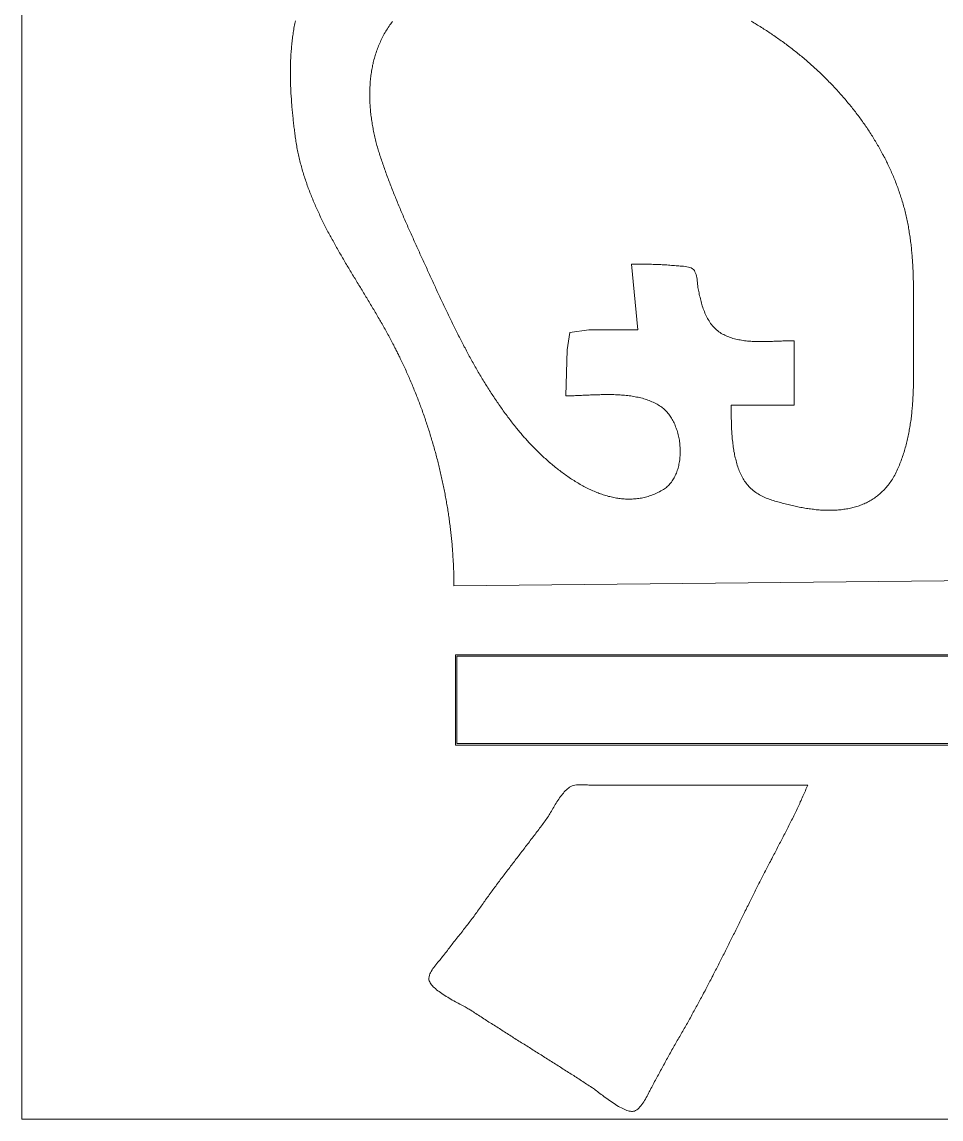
# Model space of a CAD drawing. Header units: inches. Extents: x 5.7 to 37.7, y 3.3 to 21.3.
# Drawn here: x 25.448 to 26.489, y 15.652 to 16.895 of the extents above; entities that cross this region are included whole.
import ezdxf

# ---------------------------------------------------------------- set-up
doc = ezdxf.new("R2010")
doc.units = ezdxf.units.IN
doc.header["$MEASUREMENT"] = 0
doc.layers.add('LASER MAGENTA', color=6, linetype='Continuous', lineweight=0, true_color=0xff00ff)

msp = doc.modelspace()

# ---------------------------------------------------------------- linework, layer by layer
at = {"layer": 'LASER MAGENTA'}
for points in [[(25.4478, 17.1724), (25.4478, 15.6523), (27.5301, 15.6523), (27.5301, 17.417)], [(25.7576, 16.8961), (25.7572, 16.8945), (25.7569, 16.8928), (25.7566, 16.8911), (25.7563, 16.8894), (25.756, 16.8877), (25.7557, 16.8861), (25.7554, 16.8844), (25.7551, 16.8827), (25.7549, 16.881), (25.7546, 16.8793), (25.7544, 16.8776), (25.7542, 16.8758), (25.754, 16.8741), (25.7538, 16.8724), (25.7536, 16.8707), (25.7534, 16.869), (25.7533, 16.8672), (25.7531, 16.8655), (25.753, 16.8638), (25.7528, 16.8621), (25.7527, 16.8603), (25.7526, 16.8586), (25.7525, 16.8569), (25.7524, 16.8551), (25.7523, 16.8534), (25.7522, 16.8516), (25.7522, 16.8499), (25.7521, 16.8482), (25.7521, 16.8464), (25.752, 16.8447), (25.752, 16.8429), (25.752, 16.8412), (25.752, 16.8394), (25.752, 16.8377), (25.752, 16.836), (25.752, 16.8342), (25.752, 16.8325), (25.752, 16.8307), (25.752, 16.829), (25.7521, 16.8272), (25.7521, 16.8255), (25.7522, 16.8238), (25.7522, 16.822), (25.7523, 16.8203), (25.7524, 16.8186), (25.7525, 16.8168), (25.7526, 16.8151), (25.7526, 16.8134), (25.7527, 16.8116), (25.7528, 16.8099), (25.753, 16.8082), (25.7531, 16.8065), (25.7532, 16.8048), (25.7533, 16.803), (25.7535, 16.8013), (25.7536, 16.7996), (25.7537, 16.7979), (25.7539, 16.7962), (25.754, 16.7945), (25.7542, 16.7928), (25.7543, 16.7911), (25.7545, 16.7894), (25.7547, 16.7878), (25.7549, 16.7861), (25.755, 16.7844), (25.7552, 16.7827), (25.7554, 16.7811), (25.7556, 16.7794), (25.7558, 16.7778), (25.756, 16.7761), (25.7562, 16.7745), (25.7564, 16.7728), (25.7566, 16.7712), (25.7568, 16.7696), (25.757, 16.7679), (25.7572, 16.7663), (25.7574, 16.7646), (25.7577, 16.7628), (25.7579, 16.7611), (25.7582, 16.7594), (25.7585, 16.7577), (25.7588, 16.7559), (25.7591, 16.7542), (25.7594, 16.7525), (25.7597, 16.7508), (25.76, 16.7491), (25.7604, 16.7474), (25.7607, 16.7457), (25.7611, 16.7441), (25.7615, 16.7424), (25.7619, 16.7407), (25.7623, 16.739), (25.7627, 16.7374), (25.7631, 16.7357), (25.7635, 16.734), (25.764, 16.7324), (25.7644, 16.7307), (25.7649, 16.7291), (25.7653, 16.7275), (25.7658, 16.7258), (25.7663, 16.7242), (25.7668, 16.7226), (25.7673, 16.7209), (25.7678, 16.7193), (25.7683, 16.7177), (25.7689, 16.7161), (25.7694, 16.7145), (25.77, 16.7129), (25.7705, 16.7113), (25.7711, 16.7097), (25.7717, 16.7081), (25.7722, 16.7065), (25.7728, 16.7049), (25.7734, 16.7033), (25.774, 16.7017), (25.7746, 16.7002), (25.7753, 16.6986), (25.7759, 16.697), (25.7765, 16.6955), (25.7772, 16.6939), (25.7778, 16.6923), (25.7785, 16.6908), (25.7792, 16.6892), (25.7798, 16.6877), (25.7805, 16.6861), (25.7812, 16.6846), (25.7819, 16.683), (25.7826, 16.6815), (25.7833, 16.68), (25.784, 16.6784), (25.7847, 16.6769), (25.7854, 16.6754), (25.7862, 16.6738), (25.7869, 16.6723), (25.7876, 16.6708), (25.7884, 16.6693), (25.7891, 16.6678), (25.7899, 16.6662), (25.7906, 16.6647), (25.7914, 16.6632), (25.7922, 16.6617), (25.793, 16.6602), (25.7937, 16.6587), (25.7945, 16.6572), (25.7953, 16.6557), (25.7961, 16.6542), (25.7969, 16.6527), (25.7977, 16.6512), (25.7985, 16.6497), (25.7993, 16.6482), (25.8002, 16.6468), (25.801, 16.6453), (25.8018, 16.6438), (25.8026, 16.6423), (25.8035, 16.6408), (25.8043, 16.6393), (25.8051, 16.6379), (25.806, 16.6364), (25.8068, 16.6349), (25.8077, 16.6334), (25.8085, 16.6319), (25.8094, 16.6305), (25.8102, 16.629), (25.8111, 16.6275), (25.8119, 16.6261), (25.8128, 16.6246), (25.8137, 16.6231), (25.8145, 16.6217), (25.8154, 16.6202), (25.8163, 16.6187), (25.8171, 16.6173), (25.818, 16.6158), (25.8189, 16.6143), (25.8198, 16.6129), (25.8207, 16.6114), (25.8215, 16.6099), (25.8224, 16.6085), (25.8233, 16.607), (25.8242, 16.6055), (25.8251, 16.6041), (25.826, 16.6026), (25.8268, 16.6012), (25.8277, 16.5997), (25.8286, 16.5982), (25.8295, 16.5968), (25.8304, 16.5953), (25.8313, 16.5939), (25.8322, 16.5924), (25.8331, 16.5909), (25.8339, 16.5895), (25.8348, 16.588), (25.8357, 16.5866), (25.8366, 16.5851), (25.8375, 16.5836), (25.8384, 16.5822), (25.8393, 16.5807), (25.8401, 16.5792), (25.841, 16.5778), (25.8419, 16.5763), (25.8428, 16.5748), (25.8437, 16.5734), (25.8445, 16.5719), (25.8454, 16.5704), (25.8463, 16.569), (25.8472, 16.5675), (25.848, 16.566), (25.8489, 16.5645), (25.8498, 16.5631), (25.8506, 16.5616), (25.8515, 16.5601), (25.8524, 16.5586), (25.8532, 16.5572), (25.8541, 16.5557), (25.8549, 16.5542), (25.8558, 16.5527), (25.8566, 16.5512), (25.8575, 16.5498), (25.8583, 16.5483), (25.8591, 16.5468), (25.86, 16.5453), (25.8608, 16.5438), (25.8616, 16.5423), (25.8624, 16.5408), (25.8633, 16.5393), (25.8641, 16.5378), (25.8649, 16.5363), (25.8657, 16.5348), (25.8665, 16.5333), (25.8673, 16.5318), (25.8681, 16.5303), (25.8689, 16.5288), (25.8696, 16.5273), (25.8704, 16.5258), (25.8712, 16.5243), (25.8719, 16.5228), (25.8727, 16.5213), (25.8734, 16.5198), (25.8742, 16.5182), (25.8749, 16.5167), (25.8757, 16.5152), (25.8764, 16.5137), (25.8772, 16.5121), (25.8779, 16.5106), (25.8786, 16.5091), (25.8793, 16.5075), (25.8801, 16.506), (25.8808, 16.5045), (25.8815, 16.5029), (25.8822, 16.5014), (25.8829, 16.4998), (25.8836, 16.4983), (25.8843, 16.4967), (25.885, 16.4951), (25.8857, 16.4936), (25.8864, 16.492), (25.887, 16.4904), (25.8877, 16.4889), (25.8884, 16.4873), (25.8891, 16.4857), (25.8897, 16.4841), (25.8904, 16.4825), (25.891, 16.481), (25.8917, 16.4794), (25.8923, 16.4778), (25.893, 16.4762), (25.8936, 16.4746), (25.8943, 16.473), (25.8949, 16.4714), (25.8955, 16.4698), (25.8961, 16.4682), (25.8968, 16.4666), (25.8974, 16.465), (25.898, 16.4634), (25.8986, 16.4617), (25.8992, 16.4601), (25.8998, 16.4585), (25.9004, 16.4569), (25.901, 16.4553), (25.9016, 16.4536), (25.9021, 16.452), (25.9027, 16.4504), (25.9033, 16.4488), (25.9038, 16.4471), (25.9044, 16.4455), (25.905, 16.4438), (25.9055, 16.4422), (25.9061, 16.4406), (25.9066, 16.4389), (25.9072, 16.4373), (25.9077, 16.4356), (25.9082, 16.434), (25.9088, 16.4323), (25.9093, 16.4307), (25.9098, 16.429), (25.9103, 16.4274), (25.9108, 16.4257), (25.9113, 16.4241), (25.9118, 16.4224), (25.9123, 16.4207), (25.9128, 16.4191), (25.9133, 16.4174), (25.9138, 16.4157), (25.9143, 16.4141), (25.9147, 16.4124), (25.9152, 16.4107), (25.9157, 16.4091), (25.9161, 16.4074), (25.9166, 16.4057), (25.917, 16.404), (25.9175, 16.4023), (25.9179, 16.4007), (25.9184, 16.399), (25.9188, 16.3973), (25.9192, 16.3956), (25.9196, 16.3939), (25.9201, 16.3923), (25.9205, 16.3906), (25.9209, 16.3889), (25.9213, 16.3872), (25.9217, 16.3855), (25.9221, 16.3838), (25.9225, 16.3821), (25.9228, 16.3804), (25.9232, 16.3787), (25.9236, 16.377), (25.924, 16.3753), (25.9243, 16.3737), (25.9247, 16.372), (25.9251, 16.3703), (25.9254, 16.3686), (25.9257, 16.3669), (25.9261, 16.3652), (25.9264, 16.3635), (25.9268, 16.3618), (25.9271, 16.3601), (25.9274, 16.3584), (25.9277, 16.3567), (25.928, 16.355), (25.9283, 16.3532), (25.9286, 16.3515), (25.9289, 16.3498), (25.9292, 16.3481), (25.9295, 16.3464), (25.9298, 16.3447), (25.9301, 16.343), (25.9303, 16.3413), (25.9306, 16.3396), (25.9309, 16.3379), (25.9311, 16.3362), (25.9314, 16.3345), (25.9316, 16.3328), (25.9318, 16.3311), (25.9321, 16.3294), (25.9323, 16.3277), (25.9325, 16.3259), (25.9328, 16.3242), (25.933, 16.3225), (25.9332, 16.3208), (25.9334, 16.3191), (25.9336, 16.3174), (25.9338, 16.3157), (25.934, 16.314), (25.9341, 16.3123), (25.9343, 16.3106), (25.9345, 16.3089), (25.9347, 16.3072), (25.9348, 16.3055), (25.935, 16.3037), (25.9351, 16.302), (25.9353, 16.3003), (25.9354, 16.2986), (25.9356, 16.2969), (25.9357, 16.2952), (25.9358, 16.2935), (25.9359, 16.2918), (25.936, 16.2901), (25.9361, 16.2884), (25.9363, 16.2867), (25.9363, 16.285), (25.9364, 16.2833), (25.9365, 16.2816), (25.9366, 16.2799), (25.9367, 16.2782), (25.9368, 16.2765), (25.9368, 16.2748), (25.9369, 16.2731), (25.9369, 16.2714), (25.937, 16.2697), (25.937, 16.268), (25.9371, 16.2663), (25.9371, 16.2646), (25.9371, 16.2629), (25.9371, 16.2612), (25.9371, 16.2596), (25.9372, 16.2579), (25.9372, 16.2562), (27.1223, 16.2683)], [(25.8675, 16.8953), (25.8666, 16.8939), (25.8656, 16.8926), (25.8646, 16.8913), (25.8637, 16.8899), (25.8627, 16.8884), (25.8618, 16.887), (25.8609, 16.8856), (25.86, 16.8841), (25.8592, 16.8827), (25.8583, 16.8812), (25.8575, 16.8797), (25.8567, 16.8783), (25.856, 16.8768), (25.8552, 16.8753), (25.8545, 16.8738), (25.8538, 16.8723), (25.8531, 16.8707), (25.8525, 16.8692), (25.8518, 16.8677), (25.8512, 16.8661), (25.8506, 16.8646), (25.8501, 16.863), (25.8495, 16.8615), (25.849, 16.8599), (25.8485, 16.8583), (25.848, 16.8568), (25.8475, 16.8552), (25.8471, 16.8536), (25.8466, 16.852), (25.8462, 16.8504), (25.8458, 16.8488), (25.8455, 16.8472), (25.8451, 16.8456), (25.8448, 16.844), (25.8445, 16.8423), (25.8442, 16.8407), (25.8439, 16.8391), (25.8436, 16.8374), (25.8434, 16.8358), (25.8432, 16.8342), (25.8429, 16.8325), (25.8428, 16.8309), (25.8426, 16.8292), (25.8424, 16.8276), (25.8423, 16.8259), (25.8422, 16.8242), (25.8421, 16.8226), (25.842, 16.8209), (25.8419, 16.8192), (25.8418, 16.8176), (25.8418, 16.8159), (25.8418, 16.8142), (25.8418, 16.8126), (25.8418, 16.8109), (25.8418, 16.8092), (25.8418, 16.8075), (25.8419, 16.8059), (25.8419, 16.8042), (25.842, 16.8025), (25.8421, 16.8008), (25.8422, 16.7992), (25.8424, 16.7975), (25.8425, 16.7958), (25.8427, 16.7941), (25.8428, 16.7925), (25.843, 16.7908), (25.8432, 16.7891), (25.8434, 16.7875), (25.8436, 16.7858), (25.8438, 16.7841), (25.8441, 16.7825), (25.8444, 16.7808), (25.8446, 16.7791), (25.8449, 16.7775), (25.8452, 16.7758), (25.8455, 16.7742), (25.8458, 16.7725), (25.8462, 16.7709), (25.8465, 16.7693), (25.8468, 16.7676), (25.8472, 16.766), (25.8476, 16.7644), (25.848, 16.7627), (25.8484, 16.7611), (25.8488, 16.7595), (25.8492, 16.7579), (25.8496, 16.7563), (25.85, 16.7547), (25.8505, 16.7531), (25.8509, 16.7515), (25.8514, 16.7499), (25.8519, 16.7483), (25.8524, 16.7467), (25.8529, 16.7452), (25.8534, 16.7436), (25.8539, 16.742), (25.8544, 16.7404), (25.855, 16.7387), (25.8555, 16.7371), (25.8561, 16.7354), (25.8567, 16.7338), (25.8572, 16.7322), (25.8578, 16.7305), (25.8584, 16.7289), (25.859, 16.7272), (25.8596, 16.7256), (25.8601, 16.724), (25.8607, 16.7223), (25.8613, 16.7207), (25.8619, 16.719), (25.8626, 16.7174), (25.8632, 16.7158), (25.8638, 16.7142), (25.8644, 16.7125), (25.865, 16.7109), (25.8657, 16.7093), (25.8663, 16.7076), (25.8669, 16.706), (25.8676, 16.7044), (25.8682, 16.7028), (25.8688, 16.7012), (25.8695, 16.6995), (25.8701, 16.6979), (25.8708, 16.6963), (25.8715, 16.6947), (25.8721, 16.6931), (25.8728, 16.6915), (25.8734, 16.6898), (25.8741, 16.6882), (25.8748, 16.6866), (25.8755, 16.685), (25.8761, 16.6834), (25.8768, 16.6818), (25.8775, 16.6802), (25.8782, 16.6786), (25.8789, 16.677), (25.8795, 16.6754), (25.8802, 16.6738), (25.8809, 16.6721), (25.8816, 16.6705), (25.8823, 16.6689), (25.883, 16.6673), (25.8837, 16.6657), (25.8844, 16.6641), (25.8851, 16.6625), (25.8858, 16.6609), (25.8865, 16.6594), (25.8872, 16.6578), (25.8879, 16.6562), (25.8887, 16.6546), (25.8894, 16.653), (25.8901, 16.6514), (25.8908, 16.6498), (25.8915, 16.6482), (25.8922, 16.6466), (25.8929, 16.645), (25.8937, 16.6434), (25.8944, 16.6418), (25.8951, 16.6402), (25.8958, 16.6387), (25.8965, 16.6371), (25.8973, 16.6355), (25.898, 16.6339), (25.8987, 16.6323), (25.8994, 16.6307), (25.9002, 16.6291), (25.9009, 16.6276), (25.9016, 16.626), (25.9023, 16.6244), (25.9031, 16.6228), (25.9038, 16.6212), (25.9045, 16.6196), (25.9052, 16.6181), (25.906, 16.6165), (25.9067, 16.6149), (25.9074, 16.6133), (25.9081, 16.6117), (25.9089, 16.6102), (25.9096, 16.6086), (25.9103, 16.607), (25.911, 16.6054), (25.9118, 16.6038), (25.9125, 16.6023), (25.9132, 16.6007), (25.9139, 16.5991), (25.9147, 16.5975), (25.9154, 16.5959), (25.9161, 16.5943), (25.9168, 16.5928), (25.9176, 16.5912), (25.9183, 16.5896), (25.919, 16.588), (25.9198, 16.5864), (25.9205, 16.5849), (25.9212, 16.5833), (25.922, 16.5817), (25.9227, 16.5801), (25.9235, 16.5786), (25.9242, 16.577), (25.9249, 16.5754), (25.9257, 16.5738), (25.9264, 16.5723), (25.9272, 16.5707), (25.9279, 16.5691), (25.9287, 16.5675), (25.9294, 16.566), (25.9302, 16.5644), (25.9309, 16.5628), (25.9317, 16.5613), (25.9324, 16.5597), (25.9332, 16.5581), (25.934, 16.5566), (25.9347, 16.555), (25.9355, 16.5534), (25.9363, 16.5519), (25.937, 16.5503), (25.9378, 16.5487), (25.9386, 16.5472), (25.9393, 16.5456), (25.9401, 16.5441), (25.9409, 16.5425), (25.9417, 16.541), (25.9425, 16.5394), (25.9433, 16.5379), (25.9441, 16.5363), (25.9448, 16.5348), (25.9456, 16.5332), (25.9464, 16.5317), (25.9472, 16.5301), (25.9481, 16.5286), (25.9489, 16.527), (25.9497, 16.5255), (25.9505, 16.524), (25.9513, 16.5224), (25.9521, 16.5209), (25.9529, 16.5194), (25.9538, 16.5178), (25.9546, 16.5163), (25.9554, 16.5148), (25.9563, 16.5133), (25.9571, 16.5117), (25.958, 16.5102), (25.9588, 16.5087), (25.9597, 16.5072), (25.9605, 16.5057), (25.9614, 16.5042), (25.9622, 16.5027), (25.9631, 16.5012), (25.964, 16.4997), (25.9648, 16.4982), (25.9657, 16.4967), (25.9666, 16.4952), (25.9675, 16.4937), (25.9684, 16.4922), (25.9693, 16.4907), (25.9702, 16.4892), (25.9711, 16.4877), (25.972, 16.4862), (25.9729, 16.4847), (25.9738, 16.4833), (25.9747, 16.4818), (25.9757, 16.4803), (25.9766, 16.4789), (25.9775, 16.4774), (25.9785, 16.4759), (25.9794, 16.4745), (25.9804, 16.473), (25.9813, 16.4716), (25.9823, 16.4701), (25.9832, 16.4687), (25.9842, 16.4672), (25.9852, 16.4658), (25.9861, 16.4643), (25.9871, 16.4629), (25.9881, 16.4615), (25.9891, 16.46), (25.9901, 16.4586), (25.9911, 16.4572), (25.9921, 16.4558), (25.9931, 16.4544), (25.9942, 16.4529), (25.9952, 16.4515), (25.9962, 16.4501), (25.9973, 16.4487), (25.9983, 16.4473), (25.9994, 16.4459), (26.0004, 16.4445), (26.0015, 16.4432), (26.0025, 16.4418), (26.0036, 16.4404), (26.0047, 16.439), (26.0058, 16.4376), (26.0069, 16.4363), (26.008, 16.4349), (26.0088, 16.4339), (26.0096, 16.4328), (26.0105, 16.4318), (26.0114, 16.4307), (26.0123, 16.4297), (26.0132, 16.4286), (26.0141, 16.4276), (26.015, 16.4265), (26.016, 16.4254), (26.0169, 16.4243), (26.0179, 16.4232), (26.0188, 16.4222), (26.0198, 16.4211), (26.0208, 16.42), (26.0218, 16.4189), (26.0229, 16.4178), (26.0239, 16.4167), (26.025, 16.4156), (26.026, 16.4145), (26.0271, 16.4134), (26.0282, 16.4123), (26.0293, 16.4112), (26.0304, 16.4101), (26.0315, 16.4089), (26.0326, 16.4078), (26.0337, 16.4067), (26.0349, 16.4056), (26.036, 16.4045), (26.0372, 16.4035), (26.0384, 16.4024), (26.0395, 16.4013), (26.0407, 16.4002), (26.0419, 16.3991), (26.0432, 16.398), (26.0444, 16.397), (26.0456, 16.3959), (26.0468, 16.3948), (26.0481, 16.3938), (26.0493, 16.3927), (26.0506, 16.3917), (26.0519, 16.3906), (26.0532, 16.3896), (26.0544, 16.3886), (26.0557, 16.3876), (26.057, 16.3866), (26.0583, 16.3856), (26.0597, 16.3846), (26.061, 16.3836), (26.0623, 16.3826), (26.0637, 16.3817), (26.065, 16.3807), (26.0663, 16.3798), (26.0677, 16.3789), (26.0691, 16.3779), (26.0704, 16.377), (26.0718, 16.3761), (26.0732, 16.3753), (26.0746, 16.3744), (26.076, 16.3735), (26.0774, 16.3727), (26.0788, 16.3719), (26.0802, 16.3711), (26.0816, 16.3703), (26.083, 16.3695), (26.0844, 16.3687), (26.0859, 16.368), (26.0873, 16.3672), (26.0887, 16.3665), (26.0902, 16.3658), (26.0916, 16.3651), (26.0931, 16.3645), (26.0945, 16.3638), (26.096, 16.3632), (26.0974, 16.3626), (26.0989, 16.362), (26.1004, 16.3614), (26.1018, 16.3608), (26.1033, 16.3603), (26.1048, 16.3598), (26.1063, 16.3593), (26.1077, 16.3588), (26.1092, 16.3584), (26.1107, 16.3579), (26.1122, 16.3575), (26.1137, 16.3572), (26.1152, 16.3568), (26.1167, 16.3565), (26.1182, 16.3561), (26.1197, 16.3559), (26.1212, 16.3556), (26.1227, 16.3553), (26.1241, 16.3551), (26.1256, 16.3549), (26.1271, 16.3548), (26.1286, 16.3546), (26.1301, 16.3545), (26.1316, 16.3544), (26.1331, 16.3544), (26.1346, 16.3543), (26.1361, 16.3543), (26.1376, 16.3544), (26.1391, 16.3544), (26.1406, 16.3545), (26.1421, 16.3546), (26.1436, 16.3548), (26.1451, 16.3549), (26.1466, 16.3551), (26.1481, 16.3554), (26.1496, 16.3556), (26.1511, 16.3559), (26.1526, 16.3563), (26.1541, 16.3566), (26.1556, 16.357), (26.157, 16.3574), (26.1585, 16.3579), (26.16, 16.3584), (26.1615, 16.3589), (26.1629, 16.3595), (26.1644, 16.3601), (26.1659, 16.3607), (26.1673, 16.3614), (26.1688, 16.3621), (26.1702, 16.3628), (26.1717, 16.3636), (26.1731, 16.3644), (26.1744, 16.3651), (26.1755, 16.3659), (26.1767, 16.3667), (26.1778, 16.3676), (26.1788, 16.3685), (26.1798, 16.3695), (26.1808, 16.3705), (26.1817, 16.3715), (26.1826, 16.3726), (26.1835, 16.3737), (26.1843, 16.3749), (26.1851, 16.3761), (26.1859, 16.3773), (26.1866, 16.3785), (26.1873, 16.3798), (26.1879, 16.3811), (26.1885, 16.3825), (26.1891, 16.3838), (26.1896, 16.3852), (26.1901, 16.3866), (26.1906, 16.3881), (26.191, 16.3895), (26.1914, 16.391), (26.1918, 16.3925), (26.1921, 16.394), (26.1924, 16.3956), (26.1926, 16.3971), (26.1929, 16.3987), (26.1931, 16.4002), (26.1932, 16.4018), (26.1933, 16.4034), (26.1934, 16.405), (26.1935, 16.4066), (26.1935, 16.4082), (26.1935, 16.4098), (26.1934, 16.4114), (26.1933, 16.413), (26.1932, 16.4146), (26.1931, 16.4163), (26.1929, 16.4179), (26.1927, 16.4195), (26.1925, 16.4211), (26.1922, 16.4226), (26.1919, 16.4242), (26.1915, 16.4258), (26.1912, 16.4273), (26.1908, 16.4289), (26.1904, 16.4304), (26.1899, 16.4319), (26.1894, 16.4334), (26.1889, 16.4349), (26.1883, 16.4364), (26.1878, 16.4378), (26.1872, 16.4392), (26.1865, 16.4406), (26.1859, 16.442), (26.1852, 16.4433), (26.1844, 16.4446), (26.1837, 16.4459), (26.1829, 16.4472), (26.1821, 16.4484), (26.1813, 16.4496), (26.1804, 16.4507), (26.1795, 16.4518), (26.1786, 16.4529), (26.1776, 16.4539), (26.1767, 16.4549), (26.1757, 16.4559), (26.1746, 16.4568), (26.1736, 16.4577), (26.1725, 16.4585), (26.1714, 16.4593), (26.17, 16.4601), (26.1686, 16.461), (26.1672, 16.4618), (26.1658, 16.4626), (26.1644, 16.4633), (26.1629, 16.464), (26.1614, 16.4647), (26.1599, 16.4653), (26.1584, 16.4659), (26.1569, 16.4665), (26.1553, 16.467), (26.1538, 16.4675), (26.1522, 16.468), (26.1506, 16.4685), (26.149, 16.4689), (26.1474, 16.4693), (26.1457, 16.4697), (26.1441, 16.47), (26.1424, 16.4703), (26.1407, 16.4706), (26.1391, 16.4709), (26.1374, 16.4712), (26.1357, 16.4714), (26.134, 16.4716), (26.1322, 16.4718), (26.1305, 16.472), (26.1288, 16.4721), (26.127, 16.4722), (26.1253, 16.4724), (26.1235, 16.4725), (26.1218, 16.4725), (26.12, 16.4726), (26.1183, 16.4727), (26.1165, 16.4727), (26.1147, 16.4727), (26.113, 16.4727), (26.1112, 16.4727), (26.1094, 16.4727), (26.1077, 16.4727), (26.1059, 16.4727), (26.1041, 16.4727), (26.1024, 16.4726), (26.1006, 16.4726), (26.0989, 16.4725), (26.0971, 16.4725), (26.0954, 16.4724), (26.0936, 16.4723), (26.0919, 16.4723), (26.0902, 16.4722), (26.0884, 16.4721), (26.0867, 16.472), (26.085, 16.472), (26.0833, 16.4719), (26.0816, 16.4718), (26.0799, 16.4717), (26.0783, 16.4717), (26.0766, 16.4716), (26.075, 16.4716), (26.0733, 16.4715), (26.0717, 16.4715), (26.0701, 16.4714), (26.0685, 16.4714), (26.0669, 16.4714), (26.0654, 16.4713), (26.0638, 16.4713)], [(26.2724, 16.3676), (26.2736, 16.3663), (26.2749, 16.3652), (26.2762, 16.3641), (26.2776, 16.363), (26.279, 16.362), (26.2804, 16.3611), (26.2818, 16.3602), (26.2833, 16.3593), (26.2848, 16.3585), (26.2863, 16.3577), (26.2879, 16.357), (26.2894, 16.3563), (26.291, 16.3556), (26.2926, 16.355), (26.2942, 16.3544), (26.2958, 16.3538), (26.2974, 16.3532), (26.299, 16.3527), (26.3007, 16.3522), (26.3023, 16.3517), (26.304, 16.3512), (26.3057, 16.3508), (26.3073, 16.3504), (26.309, 16.3499), (26.3106, 16.3495), (26.3123, 16.3491), (26.314, 16.3487), (26.3156, 16.3483), (26.3173, 16.3479), (26.3189, 16.3475), (26.3205, 16.3471), (26.3221, 16.3467), (26.3237, 16.3464), (26.3252, 16.346), (26.3268, 16.3457), (26.3284, 16.3454), (26.33, 16.345), (26.3316, 16.3447), (26.3332, 16.3445), (26.3348, 16.3442), (26.3364, 16.3439), (26.338, 16.3437), (26.3396, 16.3434), (26.3412, 16.3432), (26.3428, 16.343), (26.3444, 16.3428), (26.346, 16.3426), (26.3476, 16.3424), (26.3492, 16.3423), (26.3508, 16.3422), (26.3524, 16.342), (26.354, 16.3419), (26.3556, 16.3419), (26.3571, 16.3418), (26.3587, 16.3417), (26.3603, 16.3417), (26.3619, 16.3417), (26.3634, 16.3417), (26.365, 16.3417), (26.3666, 16.3417), (26.3681, 16.3418), (26.3697, 16.3419), (26.3712, 16.342), (26.3727, 16.3421), (26.3743, 16.3422), (26.3758, 16.3424), (26.3773, 16.3426), (26.3788, 16.3428), (26.3803, 16.343), (26.3818, 16.3432), (26.3833, 16.3435), (26.3848, 16.3438), (26.3862, 16.3441), (26.3877, 16.3444), (26.3891, 16.3448), (26.3906, 16.3452), (26.392, 16.3456), (26.3934, 16.346), (26.3949, 16.3465), (26.3963, 16.3469), (26.3976, 16.3474), (26.399, 16.348), (26.4004, 16.3485), (26.4017, 16.3491), (26.4031, 16.3497), (26.4044, 16.3503), (26.4057, 16.351), (26.407, 16.3517), (26.4083, 16.3524), (26.4096, 16.3531), (26.4109, 16.3539), (26.4121, 16.3547), (26.4134, 16.3555), (26.4146, 16.3564), (26.4158, 16.3573), (26.417, 16.3582), (26.4182, 16.3591), (26.4193, 16.3601), (26.4205, 16.3611), (26.4216, 16.3621), (26.4227, 16.3632), (26.4238, 16.3643), (26.4249, 16.3654), (26.426, 16.3666), (26.427, 16.3678), (26.428, 16.369), (26.429, 16.3703), (26.43, 16.3716), (26.431, 16.3729), (26.432, 16.3742), (26.4329, 16.3756), (26.4338, 16.3771), (26.4347, 16.3785), (26.4356, 16.38), (26.4364, 16.3816), (26.4372, 16.3831), (26.4381, 16.3847), (26.4388, 16.3864), (26.4396, 16.3881), (26.4403, 16.3897), (26.441, 16.3913), (26.4417, 16.3929), (26.4423, 16.3946), (26.443, 16.3962), (26.4436, 16.3978), (26.4442, 16.3995), (26.4448, 16.4011), (26.4454, 16.4027), (26.4459, 16.4044), (26.4465, 16.406), (26.447, 16.4077), (26.4475, 16.4093), (26.448, 16.411), (26.4484, 16.4126), (26.4489, 16.4143), (26.4493, 16.4159), (26.4498, 16.4176), (26.4502, 16.4193), (26.4506, 16.4209), (26.451, 16.4226), (26.4514, 16.4243), (26.4517, 16.4259), (26.4521, 16.4276), (26.4524, 16.4293), (26.4527, 16.431), (26.453, 16.4326), (26.4533, 16.4343), (26.4536, 16.436), (26.4539, 16.4377), (26.4541, 16.4394), (26.4544, 16.4411), (26.4546, 16.4428), (26.4549, 16.4444), (26.4551, 16.4461), (26.4553, 16.4478), (26.4555, 16.4495), (26.4557, 16.4512), (26.4558, 16.4529), (26.456, 16.4546), (26.4562, 16.4563), (26.4563, 16.458), (26.4565, 16.4597), (26.4566, 16.4614), (26.4567, 16.4631), (26.4568, 16.4648), (26.4569, 16.4666), (26.457, 16.4683), (26.4571, 16.47), (26.4572, 16.4717), (26.4573, 16.4734), (26.4574, 16.4751), (26.4574, 16.4768), (26.4575, 16.4785), (26.4576, 16.4803), (26.4576, 16.482), (26.4577, 16.4837), (26.4577, 16.4854), (26.4577, 16.4871), (26.4578, 16.4889), (26.4578, 16.4906), (26.4578, 16.4923), (26.4578, 16.494), (26.4578, 16.4958), (26.4579, 16.4975), (26.4579, 16.4992), (26.4579, 16.5009), (26.4579, 16.5027), (26.4579, 16.5044), (26.4579, 16.5061), (26.4579, 16.5078), (26.4579, 16.5096), (26.4578, 16.5113), (26.4578, 16.513), (26.4578, 16.5148), (26.4578, 16.5165), (26.4578, 16.5182), (26.4578, 16.52), (26.4578, 16.5217), (26.4578, 16.5234), (26.4578, 16.5252), (26.4578, 16.5269), (26.4577, 16.5286), (26.4577, 16.5304), (26.4577, 16.5321), (26.4577, 16.5338), (26.4577, 16.5355), (26.4577, 16.5373), (26.4577, 16.539), (26.4577, 16.5407), (26.4577, 16.5424), (26.4577, 16.5442), (26.4577, 16.5459), (26.4577, 16.5476), (26.4578, 16.5493), (26.4578, 16.5511), (26.4578, 16.5528), (26.4578, 16.5545), (26.4578, 16.5562), (26.4578, 16.558), (26.4578, 16.5597), (26.4578, 16.5614), (26.4578, 16.5632), (26.4578, 16.5649), (26.4579, 16.5666), (26.4579, 16.5683), (26.4579, 16.5701), (26.4579, 16.5718), (26.4579, 16.5735), (26.4579, 16.5753), (26.4579, 16.577), (26.4579, 16.5787), (26.4579, 16.5805), (26.4579, 16.5822), (26.4579, 16.5839), (26.4578, 16.5857), (26.4578, 16.5874), (26.4578, 16.5891), (26.4578, 16.5909), (26.4578, 16.5926), (26.4577, 16.5943), (26.4577, 16.596), (26.4577, 16.5978), (26.4576, 16.5995), (26.4576, 16.6012), (26.4575, 16.603), (26.4575, 16.6047), (26.4574, 16.6064), (26.4574, 16.6082), (26.4573, 16.6099), (26.4572, 16.6116), (26.4572, 16.6133), (26.4571, 16.6151), (26.457, 16.6168), (26.4569, 16.6185), (26.4568, 16.6202), (26.4567, 16.622), (26.4566, 16.6237), (26.4565, 16.6254), (26.4563, 16.6271), (26.4562, 16.6288), (26.4561, 16.6306), (26.4559, 16.6323), (26.4558, 16.634), (26.4556, 16.6357), (26.4554, 16.6374), (26.4553, 16.6392), (26.4551, 16.6409), (26.4549, 16.6426), (26.4547, 16.6443), (26.4545, 16.646), (26.4543, 16.6477), (26.454, 16.6494), (26.4538, 16.6511), (26.4535, 16.6528), (26.4533, 16.6545), (26.453, 16.6562), (26.4528, 16.6579), (26.4525, 16.6596), (26.4522, 16.6613), (26.4519, 16.663), (26.4516, 16.6647), (26.4512, 16.6664), (26.4509, 16.6681), (26.4506, 16.6698), (26.4502, 16.6715), (26.4498, 16.6732), (26.4495, 16.6749), (26.4491, 16.6766), (26.4487, 16.6783), (26.4483, 16.6799), (26.4478, 16.6816), (26.4474, 16.6833), (26.4469, 16.685), (26.4465, 16.6866), (26.446, 16.6883), (26.4455, 16.69), (26.445, 16.6916), (26.4445, 16.6932), (26.4441, 16.6947), (26.4435, 16.6963), (26.443, 16.6979), (26.4425, 16.6995), (26.442, 16.701), (26.4414, 16.7026), (26.4409, 16.7042), (26.4403, 16.7057), (26.4398, 16.7073), (26.4392, 16.7088), (26.4386, 16.7104), (26.438, 16.7119), (26.4374, 16.7135), (26.4368, 16.715), (26.4362, 16.7166), (26.4355, 16.7181), (26.4349, 16.7196), (26.4343, 16.7211), (26.4336, 16.7227), (26.4329, 16.7242), (26.4323, 16.7257), (26.4316, 16.7272), (26.4309, 16.7287), (26.4302, 16.7302), (26.4295, 16.7317), (26.4288, 16.7332), (26.4281, 16.7347), (26.4273, 16.7362), (26.4266, 16.7377), (26.4259, 16.7392), (26.4251, 16.7407), (26.4243, 16.7422), (26.4236, 16.7436), (26.4228, 16.7451), (26.422, 16.7466), (26.4212, 16.748), (26.4204, 16.7495), (26.4196, 16.751), (26.4188, 16.7524), (26.418, 16.7539), (26.4171, 16.7553), (26.4163, 16.7567), (26.4154, 16.7582), (26.4146, 16.7596), (26.4137, 16.761), (26.4129, 16.7625), (26.412, 16.7639), (26.4111, 16.7653), (26.4102, 16.7667), (26.4093, 16.7681), (26.4084, 16.7695), (26.4075, 16.7709), (26.4066, 16.7723), (26.4056, 16.7737), (26.4047, 16.7751), (26.4038, 16.7765), (26.4028, 16.7779), (26.4019, 16.7792), (26.4009, 16.7806), (26.3999, 16.782), (26.3989, 16.7834), (26.398, 16.7847), (26.397, 16.7861), (26.396, 16.7874), (26.395, 16.7888), (26.394, 16.7901), (26.3929, 16.7914), (26.3919, 16.7928), (26.3909, 16.7941), (26.3899, 16.7954), (26.3888, 16.7968), (26.3878, 16.7981), (26.3867, 16.7994), (26.3857, 16.8007), (26.3846, 16.802), (26.3835, 16.8033), (26.3824, 16.8046), (26.3813, 16.8059), (26.3803, 16.8072), (26.3792, 16.8085), (26.3781, 16.8097), (26.3769, 16.811), (26.3758, 16.8123), (26.3747, 16.8135), (26.3736, 16.8148), (26.3724, 16.816), (26.3713, 16.8173), (26.3702, 16.8185), (26.369, 16.8198), (26.3679, 16.821), (26.3667, 16.8222), (26.3655, 16.8235), (26.3644, 16.8247), (26.3632, 16.8259), (26.362, 16.8271), (26.3608, 16.8283), (26.3596, 16.8295), (26.3584, 16.8307), (26.3572, 16.8319), (26.356, 16.8331), (26.3548, 16.8343), (26.3536, 16.8355), (26.3523, 16.8366), (26.3511, 16.8378), (26.3499, 16.839), (26.3486, 16.8401), (26.3474, 16.8413), (26.3461, 16.8424), (26.3449, 16.8436), (26.3436, 16.8447), (26.3423, 16.8458), (26.3411, 16.847), (26.3398, 16.8481), (26.3385, 16.8492), (26.3372, 16.8503), (26.336, 16.8514), (26.3347, 16.8525), (26.3334, 16.8536), (26.3321, 16.8547), (26.3308, 16.8558), (26.3294, 16.8569), (26.3281, 16.8579), (26.3268, 16.859), (26.3255, 16.8601), (26.3242, 16.8611), (26.3228, 16.8622), (26.3215, 16.8632), (26.3202, 16.8643), (26.3188, 16.8653), (26.3175, 16.8663), (26.3161, 16.8674), (26.3148, 16.8684), (26.3134, 16.8694), (26.312, 16.8704), (26.3107, 16.8714), (26.3093, 16.8724), (26.3079, 16.8734), (26.3065, 16.8744), (26.3052, 16.8754), (26.3038, 16.8764), (26.3024, 16.8773), (26.301, 16.8783), (26.2996, 16.8792), (26.2982, 16.8802), (26.2968, 16.8811), (26.2954, 16.8821), (26.294, 16.883), (26.2926, 16.884), (26.2911, 16.8849), (26.2897, 16.8858), (26.2883, 16.8867), (26.2869, 16.8876), (26.2855, 16.8885), (26.284, 16.8894), (26.2826, 16.8903), (26.2812, 16.8912), (26.2797, 16.8921), (26.2783, 16.8929), (26.2768, 16.8938), (26.2754, 16.8947), (26.2739, 16.8955)], [(26.0638, 16.4713), (26.0656, 16.5234), (26.0683, 16.5432), (26.0899, 16.546), (26.1454, 16.546), (26.1384, 16.6206), (26.1402, 16.6206), (26.1419, 16.6206), (26.1436, 16.6206), (26.1454, 16.6205), (26.1471, 16.6205), (26.1488, 16.6205), (26.1506, 16.6205), (26.1523, 16.6205), (26.154, 16.6204), (26.1558, 16.6204), (26.1575, 16.6204), (26.1593, 16.6203), (26.161, 16.6203), (26.1628, 16.6202), (26.1645, 16.6202), (26.1662, 16.6201), (26.168, 16.62), (26.1697, 16.62), (26.1715, 16.6199), (26.1732, 16.6198), (26.1749, 16.6197), (26.1767, 16.6196), (26.1784, 16.6195), (26.1801, 16.6194), (26.1819, 16.6193), (26.1836, 16.6191), (26.1853, 16.619), (26.1871, 16.6189), (26.1888, 16.6187), (26.1905, 16.6185), (26.192, 16.6184), (26.1936, 16.6183), (26.1954, 16.6182), (26.1972, 16.618), (26.1991, 16.6178), (26.2009, 16.6176), (26.2027, 16.6172), (26.2044, 16.6167), (26.206, 16.6161), (26.2074, 16.6153), (26.2085, 16.6143), (26.2095, 16.6132), (26.2102, 16.6119), (26.2109, 16.6104), (26.2115, 16.6088), (26.2119, 16.607), (26.2123, 16.6052), (26.2126, 16.6033), (26.2128, 16.6014), (26.2131, 16.5995), (26.2132, 16.5976), (26.2134, 16.5958), (26.2136, 16.5941), (26.2138, 16.5925), (26.2141, 16.5911), (26.2144, 16.5895), (26.2148, 16.5879), (26.2151, 16.5862), (26.2155, 16.5846), (26.2159, 16.583), (26.2163, 16.5813), (26.2167, 16.5797), (26.2171, 16.578), (26.2176, 16.5764), (26.218, 16.5747), (26.2185, 16.5731), (26.2191, 16.5715), (26.2196, 16.5699), (26.2202, 16.5683), (26.2208, 16.5667), (26.2215, 16.5651), (26.2221, 16.5635), (26.2228, 16.562), (26.2236, 16.5605), (26.2244, 16.559), (26.2252, 16.5576), (26.2261, 16.5561), (26.227, 16.5547), (26.2279, 16.5534), (26.2289, 16.552), (26.23, 16.5507), (26.2311, 16.5495), (26.2322, 16.5483), (26.2334, 16.5471), (26.2347, 16.546), (26.236, 16.5449), (26.2374, 16.5439), (26.2387, 16.543), (26.24, 16.5421), (26.2414, 16.5413), (26.2427, 16.5406), (26.2442, 16.5399), (26.2456, 16.5392), (26.2471, 16.5386), (26.2486, 16.538), (26.2501, 16.5374), (26.2516, 16.5369), (26.2532, 16.5364), (26.2548, 16.536), (26.2564, 16.5356), (26.258, 16.5352), (26.2597, 16.5349), (26.2613, 16.5346), (26.263, 16.5343), (26.2647, 16.534), (26.2664, 16.5338), (26.2681, 16.5336), (26.2698, 16.5334), (26.2716, 16.5333), (26.2733, 16.5332), (26.275, 16.533), (26.2768, 16.533), (26.2786, 16.5329), (26.2803, 16.5328), (26.2821, 16.5328), (26.2839, 16.5328), (26.2856, 16.5328), (26.2874, 16.5328), (26.2892, 16.5328), (26.2909, 16.5328), (26.2927, 16.5329), (26.2944, 16.5329), (26.2962, 16.533), (26.2979, 16.533), (26.2997, 16.5331), (26.3014, 16.5331), (26.3031, 16.5332), (26.3048, 16.5333), (26.3065, 16.5334), (26.3081, 16.5334), (26.3098, 16.5335), (26.3114, 16.5336), (26.3131, 16.5336), (26.3147, 16.5337), (26.3163, 16.5337), (26.3178, 16.5338), (26.3194, 16.5338), (26.3209, 16.5338), (26.3224, 16.5338), (26.3224, 16.4609), (26.2512, 16.4609), (26.2512, 16.4595), (26.2512, 16.458), (26.2512, 16.4565), (26.2512, 16.4549), (26.2512, 16.4534), (26.2512, 16.4518), (26.2513, 16.4502), (26.2513, 16.4485), (26.2513, 16.4469), (26.2513, 16.4452), (26.2514, 16.4435), (26.2514, 16.4418), (26.2515, 16.4401), (26.2515, 16.4384), (26.2516, 16.4367), (26.2517, 16.4349), (26.2517, 16.4332), (26.2518, 16.4314), (26.252, 16.4296), (26.2521, 16.4278), (26.2522, 16.426), (26.2524, 16.4243), (26.2525, 16.4225), (26.2527, 16.4207), (26.2529, 16.4189), (26.2531, 16.4171), (26.2533, 16.4153), (26.2536, 16.4135), (26.2538, 16.4117), (26.2541, 16.4099), (26.2544, 16.4082), (26.2548, 16.4064), (26.2551, 16.4047), (26.2555, 16.4029), (26.2558, 16.4012), (26.2563, 16.3995), (26.2567, 16.3978), (26.2571, 16.3961), (26.2576, 16.3944), (26.2581, 16.3928), (26.2587, 16.3911), (26.2592, 16.3895), (26.2598, 16.3879), (26.2604, 16.3864), (26.2611, 16.3848), (26.2618, 16.3833), (26.2625, 16.3818), (26.2632, 16.3804), (26.264, 16.3789), (26.2648, 16.3775), (26.2656, 16.3762), (26.2664, 16.3748), (26.2673, 16.3735), (26.2683, 16.3723), (26.2692, 16.371), (26.2703, 16.3698), (26.2713, 16.3687), (26.2724, 16.3676)], [(26.0447, 16.3967), (26.0465, 16.395), (26.0447, 16.3967)], [(25.9389, 16.1781), (25.9389, 16.0757), (27.1258, 16.0757), (27.1258, 16.1781), (25.9389, 16.1781)], [(25.9406, 16.1764), (25.9406, 16.0775), (27.124, 16.0775), (27.124, 16.1764), (25.9406, 16.1764)], [(26.338, 16.0306), (26.1436, 16.0306), (26.0916, 16.0306), (26.09, 16.0306), (26.0884, 16.0307), (26.0866, 16.0308), (26.0849, 16.0309), (26.0831, 16.031), (26.0812, 16.031), (26.0794, 16.031), (26.0776, 16.0309), (26.0759, 16.0308), (26.0742, 16.0305), (26.0725, 16.0301), (26.071, 16.0295), (26.0696, 16.0288), (26.0682, 16.028), (26.067, 16.0271), (26.0657, 16.0261), (26.0645, 16.0251), (26.0633, 16.0239), (26.0622, 16.0228), (26.0611, 16.0215), (26.06, 16.0202), (26.0589, 16.0189), (26.0579, 16.0175), (26.0568, 16.0161), (26.0559, 16.0147), (26.0549, 16.0132), (26.0539, 16.0117), (26.053, 16.0102), (26.052, 16.0087), (26.0511, 16.0071), (26.0502, 16.0056), (26.0493, 16.0041), (26.0485, 16.0026), (26.0476, 16.0011), (26.0467, 15.9996), (26.0458, 15.9981), (26.0449, 15.9967), (26.0441, 15.9952), (26.0432, 15.9939), (26.0423, 15.9925), (26.0414, 15.9913), (26.0405, 15.99), (26.0395, 15.9886), (26.0384, 15.9872), (26.0374, 15.9858), (26.0363, 15.9844), (26.0353, 15.983), (26.0342, 15.9816), (26.0332, 15.9802), (26.0321, 15.9788), (26.0311, 15.9774), (26.03, 15.976), (26.029, 15.9747), (26.0279, 15.9733), (26.0268, 15.9719), (26.0258, 15.9705), (26.0247, 15.9691), (26.0237, 15.9677), (26.0226, 15.9663), (26.0215, 15.9649), (26.0205, 15.9635), (26.0194, 15.9621), (26.0183, 15.9608), (26.0173, 15.9594), (26.0162, 15.958), (26.0151, 15.9566), (26.0141, 15.9552), (26.013, 15.9538), (26.0119, 15.9524), (26.0109, 15.9511), (26.0098, 15.9497), (26.0088, 15.9483), (26.0077, 15.9469), (26.0066, 15.9455), (26.0056, 15.9441), (26.0045, 15.9427), (26.0034, 15.9413), (26.0024, 15.9399), (26.0013, 15.9386), (26.0003, 15.9372), (25.9992, 15.9358), (25.9981, 15.9344), (25.9971, 15.933), (25.996, 15.9316), (25.995, 15.9302), (25.9939, 15.9288), (25.9929, 15.9274), (25.9918, 15.926), (25.9907, 15.9246), (25.9897, 15.9232), (25.9886, 15.9218), (25.9876, 15.9204), (25.9866, 15.919), (25.9855, 15.9176), (25.9845, 15.9162), (25.9834, 15.9148), (25.9824, 15.9134), (25.9814, 15.912), (25.9803, 15.9106), (25.9793, 15.9092), (25.9783, 15.9077), (25.9772, 15.9063), (25.9762, 15.9049), (25.9752, 15.9035), (25.9742, 15.9021), (25.9731, 15.9007), (25.9721, 15.8992), (25.9711, 15.8978), (25.9701, 15.8964), (25.9691, 15.8949), (25.9681, 15.8935), (25.9671, 15.8921)], [(26.1938, 15.7475), (26.1946, 15.749), (26.1955, 15.7505), (26.1964, 15.752), (26.1973, 15.7535), (26.1981, 15.755), (26.199, 15.7565), (26.1998, 15.758), (26.2007, 15.7595), (26.2016, 15.761), (26.2024, 15.7626), (26.2033, 15.7641), (26.2041, 15.7656), (26.205, 15.7671), (26.2058, 15.7686), (26.2067, 15.7702), (26.2075, 15.7717), (26.2083, 15.7732), (26.2092, 15.7747), (26.21, 15.7763), (26.2108, 15.7778), (26.2117, 15.7793), (26.2125, 15.7808), (26.2133, 15.7824), (26.2142, 15.7839), (26.215, 15.7854), (26.2158, 15.787), (26.2166, 15.7885), (26.2175, 15.79), (26.2183, 15.7916), (26.2191, 15.7931), (26.2199, 15.7947), (26.2207, 15.7962), (26.2216, 15.7977), (26.2224, 15.7993), (26.2232, 15.8008), (26.224, 15.8024), (26.2248, 15.8039), (26.2256, 15.8054), (26.2264, 15.807), (26.2272, 15.8085), (26.228, 15.8101), (26.2288, 15.8116), (26.2296, 15.8132), (26.2304, 15.8147), (26.2312, 15.8163), (26.232, 15.8178), (26.2328, 15.8194), (26.2336, 15.8209), (26.2344, 15.8225), (26.2352, 15.824), (26.236, 15.8256), (26.2368, 15.8271), (26.2376, 15.8287), (26.2384, 15.8302), (26.2392, 15.8318), (26.24, 15.8334), (26.2407, 15.8349), (26.2415, 15.8365), (26.2423, 15.838), (26.2431, 15.8396), (26.2439, 15.8411), (26.2447, 15.8427), (26.2454, 15.8443), (26.2462, 15.8458), (26.247, 15.8474), (26.2478, 15.8489), (26.2486, 15.8505), (26.2494, 15.8521), (26.2501, 15.8536), (26.2509, 15.8552), (26.2517, 15.8567), (26.2525, 15.8583), (26.2532, 15.8599), (26.254, 15.8614), (26.2548, 15.863), (26.2556, 15.8645), (26.2564, 15.8661), (26.2571, 15.8677), (26.2579, 15.8692), (26.2587, 15.8708), (26.2595, 15.8724), (26.2602, 15.8739), (26.261, 15.8755), (26.2618, 15.877), (26.2625, 15.8786), (26.2633, 15.8802), (26.2641, 15.8817), (26.2649, 15.8833), (26.2656, 15.8849), (26.2664, 15.8864), (26.2672, 15.888), (26.268, 15.8896), (26.2687, 15.8911), (26.2695, 15.8927), (26.2703, 15.8942), (26.2711, 15.8958), (26.2718, 15.8974), (26.2726, 15.8989), (26.2734, 15.9005), (26.2742, 15.902), (26.2749, 15.9036), (26.2757, 15.9052), (26.2765, 15.9067), (26.2773, 15.9083), (26.278, 15.9098), (26.2788, 15.9114), (26.2796, 15.913), (26.2804, 15.9145), (26.2812, 15.9161), (26.2819, 15.9176), (26.2827, 15.9192), (26.2835, 15.9208), (26.2843, 15.9223), (26.2851, 15.9239), (26.2859, 15.9255), (26.2867, 15.927), (26.2875, 15.9286), (26.2883, 15.9301), (26.2891, 15.9317), (26.2899, 15.9333), (26.2907, 15.9348), (26.2915, 15.9364), (26.2923, 15.9379), (26.2931, 15.9395), (26.2939, 15.941), (26.2948, 15.9426), (26.2956, 15.9441), (26.2964, 15.9457), (26.2972, 15.9472), (26.298, 15.9488), (26.2988, 15.9504), (26.2996, 15.9519), (26.3005, 15.9535), (26.3013, 15.955), (26.3021, 15.9566), (26.3029, 15.9581), (26.3037, 15.9597), (26.3045, 15.9612), (26.3053, 15.9628), (26.3061, 15.9643), (26.307, 15.9659), (26.3078, 15.9674), (26.3086, 15.969), (26.3094, 15.9706), (26.3102, 15.9721), (26.311, 15.9737), (26.3118, 15.9752), (26.3126, 15.9768), (26.3134, 15.9784), (26.3142, 15.9799), (26.315, 15.9815), (26.3158, 15.983), (26.3166, 15.9846), (26.3174, 15.9862), (26.3181, 15.9877), (26.3189, 15.9893), (26.3197, 15.9909), (26.3205, 15.9924), (26.3213, 15.994), (26.322, 15.9956), (26.3228, 15.9972), (26.3236, 15.9987), (26.3243, 16.0003), (26.3251, 16.0019), (26.3258, 16.0035), (26.3266, 16.005), (26.3273, 16.0066), (26.3281, 16.0082), (26.3288, 16.0098), (26.3295, 16.0114), (26.3303, 16.013), (26.331, 16.0146), (26.3317, 16.0162), (26.3324, 16.0178), (26.3331, 16.0194), (26.3339, 16.021), (26.3346, 16.0226), (26.3353, 16.0242), (26.3359, 16.0258), (26.3366, 16.0274), (26.3373, 16.029), (26.338, 16.0306)], [(25.9671, 15.8921), (25.9661, 15.8906), (25.9651, 15.8892), (25.964, 15.8878), (25.963, 15.8864), (25.962, 15.885), (25.9609, 15.8836), (25.9599, 15.8821), (25.9589, 15.8807), (25.9578, 15.8793), (25.9567, 15.8779), (25.9557, 15.8765), (25.9546, 15.8751), (25.9535, 15.8737), (25.9525, 15.8723), (25.9514, 15.871), (25.9503, 15.8696), (25.9492, 15.8682), (25.9481, 15.8668), (25.9471, 15.8654), (25.946, 15.864), (25.9449, 15.8626), (25.9438, 15.8612), (25.9427, 15.8599), (25.9416, 15.8585), (25.9405, 15.8571), (25.9394, 15.8557), (25.9383, 15.8543), (25.9372, 15.8529), (25.9361, 15.8516), (25.9351, 15.8502), (25.934, 15.8488), (25.9329, 15.8474), (25.9318, 15.846), (25.9307, 15.8446), (25.9297, 15.8432), (25.9286, 15.8418), (25.9275, 15.8404), (25.9265, 15.8391), (25.9254, 15.8377), (25.9244, 15.8363), (25.9234, 15.8351), (25.9224, 15.8338), (25.9214, 15.8326), (25.9202, 15.8312), (25.9191, 15.8299), (25.9179, 15.8285), (25.9167, 15.8271), (25.9156, 15.8256), (25.9144, 15.8241), (25.9134, 15.8227), (25.9124, 15.8212), (25.9115, 15.8196), (25.9106, 15.8181), (25.91, 15.8166), (25.9094, 15.8151), (25.909, 15.8135), (25.9088, 15.812), (25.9088, 15.811), (25.9089, 15.8099), (25.9092, 15.8088), (25.9097, 15.8077), (25.9103, 15.8066), (25.911, 15.8055), (25.9118, 15.8044), (25.9128, 15.8033), (25.9138, 15.8022), (25.915, 15.8011), (25.9162, 15.8), (25.9175, 15.7988), (25.9189, 15.7977), (25.9204, 15.7966), (25.9219, 15.7955), (25.9235, 15.7944), (25.9251, 15.7933), (25.9267, 15.7923), (25.9284, 15.7912), (25.9301, 15.7902), (25.9319, 15.7891), (25.9336, 15.7881), (25.9353, 15.7871), (25.9371, 15.7861), (25.9388, 15.7852), (25.9405, 15.7843), (25.9421, 15.7834), (25.9438, 15.7825), (25.9453, 15.7816), (25.9469, 15.7808), (25.9483, 15.78), (25.9497, 15.7793), (25.951, 15.7786), (25.9523, 15.7779), (25.9534, 15.7772), (25.9545, 15.7766), (25.9554, 15.776), (25.9562, 15.7755), (25.9577, 15.7746), (25.9592, 15.7736), (25.9606, 15.7727), (25.9621, 15.7717), (25.9636, 15.7708), (25.965, 15.7698), (25.9665, 15.7689), (25.968, 15.7679), (25.9694, 15.767), (25.9709, 15.766), (25.9724, 15.7651), (25.9739, 15.7641), (25.9753, 15.7632), (25.9768, 15.7622), (25.9783, 15.7613), (25.9797, 15.7604), (25.9812, 15.7594), (25.9827, 15.7585), (25.9842, 15.7575), (25.9856, 15.7566), (25.9871, 15.7557), (25.9886, 15.7547), (25.9901, 15.7538), (25.9915, 15.7529), (25.993, 15.7519), (25.9945, 15.751), (25.996, 15.75), (25.9974, 15.7491), (25.9989, 15.7482), (26.0004, 15.7472), (26.0019, 15.7463), (26.0034, 15.7454), (26.0048, 15.7444), (26.0063, 15.7435), (26.0078, 15.7426), (26.0093, 15.7416), (26.0107, 15.7407), (26.0122, 15.7398), (26.0137, 15.7388), (26.0152, 15.7379), (26.0167, 15.737), (26.0181, 15.736), (26.0196, 15.7351), (26.0211, 15.7342), (26.0226, 15.7333), (26.0241, 15.7323), (26.0255, 15.7314), (26.027, 15.7305), (26.0285, 15.7295), (26.03, 15.7286), (26.0314, 15.7277), (26.0329, 15.7267), (26.0344, 15.7258), (26.0359, 15.7249), (26.0374, 15.7239), (26.0388, 15.723), (26.0403, 15.7221), (26.0418, 15.7211), (26.0433, 15.7202), (26.0448, 15.7193), (26.0462, 15.7183), (26.0477, 15.7174), (26.0492, 15.7165), (26.0507, 15.7155), (26.0521, 15.7146), (26.0536, 15.7137), (26.0551, 15.7127), (26.0566, 15.7118), (26.058, 15.7109), (26.0595, 15.7099), (26.061, 15.709), (26.0625, 15.708), (26.0639, 15.7071), (26.0654, 15.7062), (26.0669, 15.7052), (26.0684, 15.7043), (26.0698, 15.7033), (26.0713, 15.7024), (26.0728, 15.7015), (26.0742, 15.7005), (26.0757, 15.6996), (26.0772, 15.6986), (26.0787, 15.6977), (26.0801, 15.6967), (26.0816, 15.6958), (26.0831, 15.6948), (26.0845, 15.6939), (26.086, 15.6929), (26.0875, 15.692), (26.0889, 15.691), (26.0904, 15.6901), (26.0919, 15.6891), (26.0933, 15.6882), (26.0942, 15.6876), (26.0952, 15.6869), (26.0962, 15.6862), (26.0973, 15.6853), (26.0985, 15.6844), (26.0998, 15.6835), (26.1011, 15.6825), (26.1025, 15.6814), (26.104, 15.6803), (26.1054, 15.6792), (26.107, 15.678), (26.1086, 15.6768), (26.1102, 15.6757), (26.1118, 15.6745), (26.1134, 15.6733), (26.1151, 15.6721), (26.1168, 15.671), (26.1185, 15.6699), (26.1201, 15.6688), (26.1218, 15.6677), (26.1235, 15.6667), (26.1251, 15.6658), (26.1268, 15.6649), (26.1284, 15.6641), (26.1299, 15.6634), (26.1315, 15.6627), (26.1329, 15.6622), (26.1344, 15.6617), (26.1358, 15.6614), (26.1371, 15.6611), (26.1383, 15.661), (26.1395, 15.661), (26.1406, 15.6611), (26.1417, 15.6614), (26.143, 15.662), (26.1442, 15.6628), (26.1454, 15.6637), (26.1466, 15.6648), (26.1478, 15.666), (26.1489, 15.6673), (26.1501, 15.6687), (26.1511, 15.6702), (26.1522, 15.6718), (26.1532, 15.6734), (26.1541, 15.675), (26.1551, 15.6767), (26.1559, 15.6783), (26.1568, 15.6799), (26.1576, 15.6815), (26.1583, 15.683), (26.1591, 15.6844), (26.1597, 15.6857), (26.1603, 15.6869), (26.1612, 15.6884), (26.162, 15.69), (26.1628, 15.6916), (26.1637, 15.6931), (26.1645, 15.6947), (26.1653, 15.6962), (26.1662, 15.6978), (26.167, 15.6994), (26.1678, 15.7009), (26.1687, 15.7025), (26.1695, 15.7041), (26.1704, 15.7056), (26.1712, 15.7072), (26.1721, 15.7088), (26.1729, 15.7103), (26.1738, 15.7119), (26.1746, 15.7135), (26.1755, 15.715), (26.1763, 15.7166), (26.1772, 15.7181), (26.178, 15.7197), (26.1789, 15.7213), (26.1798, 15.7228), (26.1806, 15.7244), (26.1815, 15.7259), (26.1824, 15.7275), (26.1832, 15.729), (26.1841, 15.7306), (26.185, 15.7321), (26.1859, 15.7337), (26.1867, 15.7352), (26.1876, 15.7368), (26.1885, 15.7383), (26.1894, 15.7398), (26.1902, 15.7414), (26.1911, 15.7429), (26.192, 15.7444), (26.1929, 15.7459), (26.1938, 15.7475)]]:
    msp.add_lwpolyline(points, dxfattribs=at)

doc.saveas('drawing.dxf')
